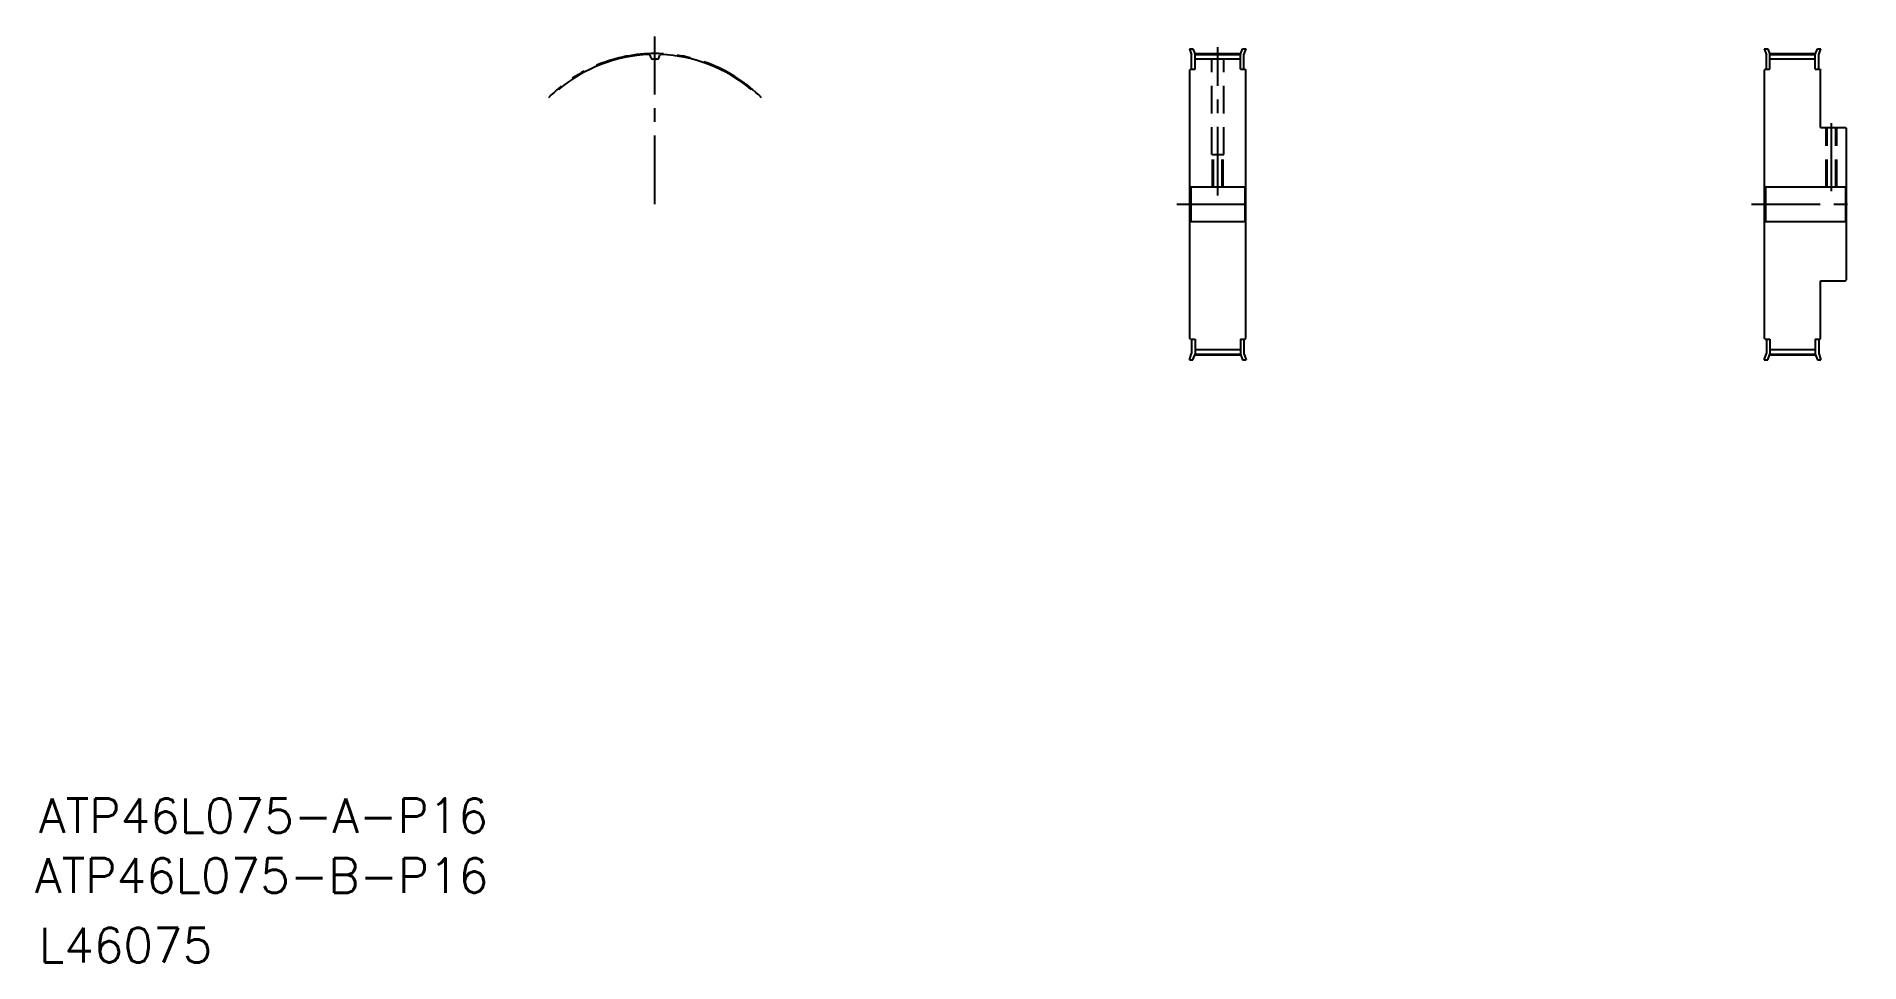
# Model space of a CAD drawing. Extents: x -328 to 516, y -259 to 169.
import ezdxf

# ---------------------------------------------------------------- set-up
doc = ezdxf.new("R2010")
doc.units = 0
doc.linetypes.add('CENTER', pattern=[50.8, 31.75, -6.35, 6.35, -6.35])
doc.linetypes.add('DASHED', pattern=[19.05, 12.7, -6.35])
doc.layers.get('0').update_dxf_attribs({"linetype": 'CONTINUOUS'})
doc.layers.add('CENTER', color=1, linetype='CENTER')
doc.styles.get("Standard").update_dxf_attribs({"font": 'txt.shx'})

msp = doc.modelspace()

# ---------------------------------------------------------------- linework, layer by layer
at = {"color": 7, "linetype": 'CONTINUOUS'}
for p, q in [((-43.42, 159.55), (-43.84, 160.72)), ((-39.9, 159.55), (-39.47, 160.72)), ((205.69, 163.76), (206.73, 160.91)), ((205.69, 163.76), (207.34, 163.76)), ((206.73, 154.26), (206.73, 160.91)), ((207.34, 163.76), (208.33, 161.12)), ((208.33, 154.26), (208.33, 161.12)), ((208.33, 161.12), (229.33, 161.12)), ((229.33, 161.12), (230.31, 163.76)), ((229.33, 154.26), (229.33, 161.12)), ((230.31, 163.76), (231.97, 163.76)), ((230.93, 160.91), (231.97, 163.76)), ((230.93, 154.26), (230.93, 160.91)), ((471.69, 163.76), (473.34, 163.76)), ((471.69, 163.76), (472.73, 160.91)), ((472.73, 154.26), (472.73, 160.91)), ((473.34, 163.76), (474.33, 161.12)), ((474.33, 154.26), (474.33, 161.12)), ((474.33, 161.12), (495.33, 161.12)), ((495.33, 161.12), (496.31, 163.76)), ((495.33, 154.26), (495.33, 161.12)), ((496.31, 163.76), (497.97, 163.76)), ((496.93, 160.91), (497.97, 163.76)), ((496.93, 154.26), (496.93, 160.91)), ((206.13, 154.26), (205.83, 153.96)), ((205.83, 29.56), (205.83, 153.96)), ((206.13, 154.26), (208.33, 154.26)), ((208.33, 158.99), (229.33, 158.99)), ((229.33, 157.96), (229.33, 157.96)), ((229.33, 155.99), (229.33, 155.99)), ((229.33, 154.26), (231.53, 154.26)), ((231.53, 154.26), (231.83, 153.96)), ((231.83, 29.56), (231.83, 153.96)), ((472.13, 154.26), (471.83, 153.96)), ((471.83, 29.56), (471.83, 153.96)), ((472.13, 154.26), (474.33, 154.26)), ((474.33, 158.99), (495.33, 158.99)), ((495.33, 154.26), (497.53, 154.26)), ((497.53, 154.26), (497.83, 153.96)), ((497.83, 127.26), (497.83, 153.96)), ((497.83, 127.26), (509.33, 127.26)), ((509.33, 127.26), (509.83, 126.76)), ((509.83, 56.76), (509.83, 126.76)), ((471.83, 67.06), (471.83, 116.46)), ((205.83, 100.26), (206.33, 99.76)), ((206.33, 99.76), (206.33, 83.76)), ((206.33, 99.76), (231.33, 99.76)), ((231.83, 100.26), (231.33, 99.76)), ((231.33, 99.76), (231.33, 83.76)), ((471.83, 100.26), (472.33, 99.76)), ((472.33, 99.76), (509.33, 99.76)), ((472.33, 99.76), (472.33, 83.76)), ((509.33, 99.76), (509.83, 100.26)), ((509.33, 99.76), (509.33, 83.76)), ((205.83, 83.26), (206.33, 83.76)), ((206.33, 83.76), (231.33, 83.76)), ((231.83, 83.26), (231.33, 83.76)), ((471.83, 83.26), (472.33, 83.76)), ((472.33, 83.76), (509.33, 83.76)), ((509.33, 83.76), (509.83, 83.26)), ((497.83, 56.26), (509.33, 56.26)), ((497.83, 29.56), (497.83, 56.26)), ((509.33, 56.26), (509.83, 56.76)), ((206.13, 29.26), (205.83, 29.56)), ((206.13, 29.26), (208.33, 29.26)), ((206.73, 29.26), (206.73, 22.62)), ((208.33, 29.26), (208.33, 22.41)), ((229.33, 29.26), (231.53, 29.26)), ((229.33, 29.26), (229.33, 22.41)), ((230.93, 29.26), (230.93, 22.62)), ((231.53, 29.26), (231.83, 29.56)), ((472.13, 29.26), (471.83, 29.56)), ((472.13, 29.26), (474.33, 29.26)), ((472.73, 29.26), (472.73, 22.62)), ((474.33, 29.26), (474.33, 22.41)), ((495.33, 29.26), (495.33, 22.41)), ((495.33, 29.26), (497.53, 29.26)), ((496.93, 29.26), (496.93, 22.62)), ((497.53, 29.26), (497.83, 29.56)), ((205.69, 19.76), (206.73, 22.62)), ((205.69, 19.76), (207.34, 19.76)), ((207.34, 19.76), (208.33, 22.41)), ((208.33, 24.54), (229.33, 24.54)), ((208.33, 22.41), (229.33, 22.41)), ((229.33, 22.41), (230.31, 19.76)), ((230.31, 19.76), (231.97, 19.76)), ((230.93, 22.62), (231.97, 19.76)), ((471.69, 19.76), (472.73, 22.62)), ((471.69, 19.76), (473.34, 19.76)), ((473.34, 19.76), (474.33, 22.41)), ((474.33, 24.54), (495.33, 24.54)), ((474.33, 22.41), (495.33, 22.41)), ((495.33, 22.41), (496.31, 19.76)), ((496.31, 19.76), (497.97, 19.76)), ((496.93, 22.62), (497.97, 19.76))]:
    msp.add_line(p, q, dxfattribs=at)
at = {"color": 3, "linetype": 'DASHED'}
for p, q in [((216.08, 114.76), (216.08, 158.99)), ((221.58, 114.76), (221.58, 158.99)), ((500.33, 99.76), (500.33, 127.26)), ((500.83, 99.76), (500.83, 127.26)), ((504.83, 99.76), (504.83, 127.26)), ((505.33, 99.76), (505.33, 127.26)), ((216.08, 114.76), (221.58, 114.76)), ((216.33, 99.76), (216.33, 114.76)), ((216.83, 99.76), (216.83, 114.76)), ((220.83, 99.76), (220.83, 114.76)), ((221.33, 99.76), (221.33, 114.76))]:
    msp.add_line(p, q, dxfattribs=at)
at = {"color": 7, "linetype": 'CONTINUOUS'}
for centre, radius, start, end in [((-41.66, 91.76), 69.35, 92.23481, 130), ((-44.34, 160.53), 0.53, 20, 92.23481), ((-38.97, 160.53), 0.53, 87.76519, 160), ((-41.66, 91.76), 69.35, 50, 87.76519), ((-42.61, 159.84), 0.86, 200, 270.80108), ((-41.66, 91.76), 67.22, 89.19892, 90.80108), ((-40.71, 159.84), 0.86, 269.19892, 340)]:
    msp.add_arc(centre, radius, start, end, dxfattribs=at)
at = {"layer": 'CENTER', "color": 1, "linetype": 'CENTER'}
for p, q in [((-41.66, 91.76), (-41.66, 169.42)), ((208.23, 161.5), (229.43, 161.5)), ((218.83, 95.76), (218.83, 164.46)), ((474.23, 161.5), (495.43, 161.5)), ((502.83, 97.76), (502.83, 129.26)), ((199.83, 91.76), (237.83, 91.76)), ((465.83, 91.76), (515.83, 91.76)), ((208.23, 22.03), (229.43, 22.03)), ((474.23, 22.03), (495.43, 22.03))]:
    msp.add_line(p, q, dxfattribs=at)
msp.add_arc((-41.66, 91.76), 69.74, 45, 135, dxfattribs=at)

# ---------------------------------------------------------------- texts
at = {"color": 7, "linetype": 'CONTINUOUS'}
for s, p in [('ATP46L075-A-P16', (-326.73, -199.25)), ('ATP46L075-B-P16', (-328.58, -227.01)), ('L46075', (-326.73, -259.25))]:
    msp.add_text(s, height=16, dxfattribs=at).set_placement(p)

doc.saveas('drawing.dxf')
